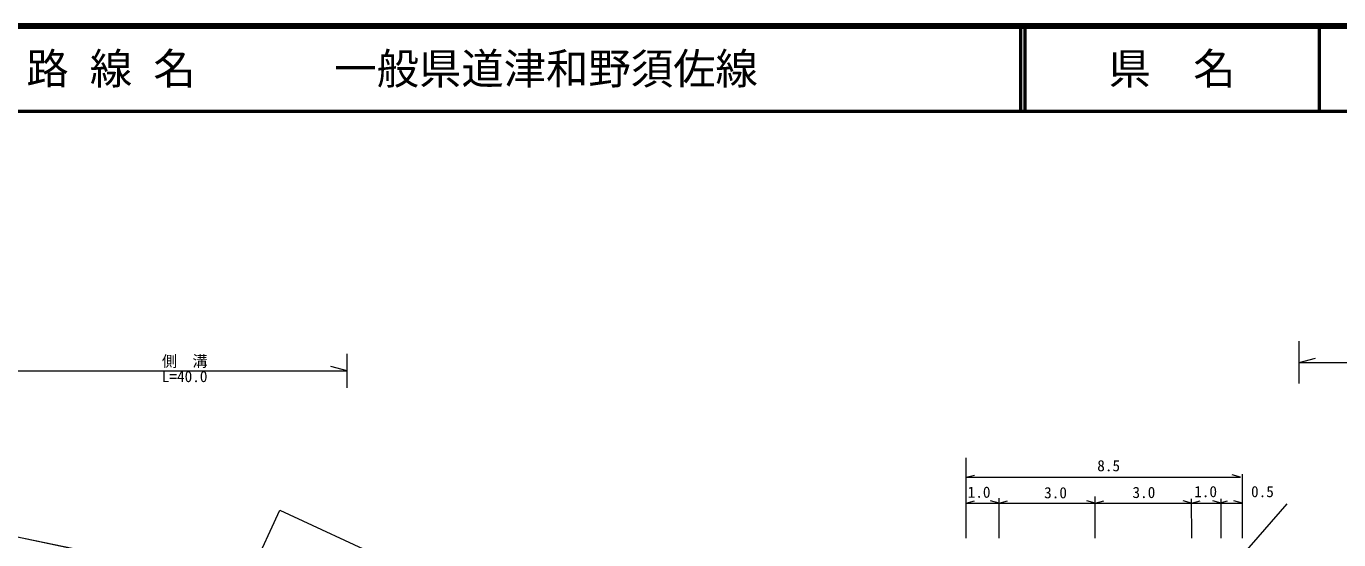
# Model space of a CAD drawing. Units: millimetres, scale not verified. Extents: x 40000 to 680000, y 20000 to 380000.
# Drawn here: x 180370 to 335310, y 319409 to 380000 of the extents above; entities that cross this region are included whole.
import ezdxf
from ezdxf.enums import TextEntityAlignment as Align

# ---------------------------------------------------------------- set-up
doc = ezdxf.new("R2010")
doc.units = ezdxf.units.MM
doc.header["$LTSCALE"] = 1000
for name, color, linetype, lineweight in [('M-BGD-RSTR', 7, 'Continuous', 13), ('M-TTL', 2, 'Continuous', 140), ('M-TTL-LINE', 7, 'Continuous', 50)]:
    doc.layers.add(name, color=color, linetype=linetype, lineweight=lineweight)
doc.layers.add('M-TTL-TXT', color=7, linetype='Continuous')
doc.styles.add('ＭＳ ゴシック', font='')
doc.styles.get('ＭＳ ゴシック').set_extended_font_data('MS Gothic')

msp = doc.modelspace()

# ---------------------------------------------------------------- linework, layer by layer
at = {"layer": 'M-BGD-RSTR'}
for p, q in [((330650, 337830), (330650, 342830)), ((218248, 337330), (218248, 341330)), ((178034, 339330), (218248, 339330)), ((218248, 339330), (216316, 339848)), ((330650, 340330), (332582, 340848)), ((330650, 340330), (384057, 340330)), ((291317, 319585), (291311, 329086)), ((291312, 326778), (292312, 327047)), ((323709, 326799), (322709, 327066)), ((323942, 319604), (323937, 327157)), ((291312, 326778), (323709, 326799)), ((291314, 323721), (292314, 323989)), ((295217, 323723), (294217, 323991)), ((295220, 319588), (295217, 324312)), ((295217, 323723), (296217, 323992)), ((306564, 323731), (305564, 323998)), ((306567, 319595), (306564, 324508)), ((306564, 323731), (307564, 323999)), ((317944, 323738), (316944, 324005)), ((317947, 319602), (317944, 324247)), ((317944, 323738), (318944, 324006)), ((321439, 323740), (320439, 324007)), ((321196, 323738), (322195, 324007)), ((321442, 319604), (321439, 324249)), ((323939, 323740), (322939, 324007)), ((205157, 311727), (210305, 322882)), ((210305, 322882), (222876, 317081)), ((291314, 323721), (295217, 323723)), ((295217, 323723), (306564, 323731)), ((306564, 323731), (317944, 323738)), ((317944, 323738), (321439, 323740)), ((321196, 323738), (323939, 323740)), ((323943, 317605), (329204, 323637)), ((187139, 318062), (179156, 319747))]:
    msp.add_line(p, q, dxfattribs=at)
msp.add_lwpolyline([(179146, 319784), (187126, 318134), (204940, 311503), (218174, 305548), (226387, 299199), (245790, 290074), (248557, 289627), (267861, 279350), (276141, 274961), (277335, 274793), (281503, 274106), (289896, 270384), (297235, 265851), (298453, 265371), (307327, 261916), (312160, 260254), (319945, 258002), (329151, 255793), (332666, 255159), (333961, 254891), (336469, 261895)], dxfattribs=at)
at = {"layer": 'M-TTL'}
msp.add_line((680000, 380000), (40000, 380000), dxfattribs=at)
at = {"layer": 'M-TTL-LINE'}
for p, q in [((297750, 380000), (297750, 370000)), ((298250, 380000), (298250, 370000)), ((333000, 380000), (333000, 370000)), ((40000, 370000), (680000, 370000))]:
    msp.add_line(p, q, dxfattribs=at)

# ---------------------------------------------------------------- texts
at = {"layer": 'M-BGD-RSTR', "style": 'ＭＳ ゴシック'}
for s, p in [('側\u3000溝', (199086, 340483)), ('8.5', (308148, 328149)), ('1.0', (292851, 325026)), ('3.0', (301877, 324961)), ('3.0', (312308, 324993)), ('1.0', (319593, 325091)), ('0.5', (326303, 325091))]:
    msp.add_text(s, height=1320, dxfattribs=at).set_placement(p, align=Align.MIDDLE_CENTER)
msp.add_text('L=40.0', height=1320, dxfattribs=at).set_placement((196372, 339330), align=Align.TOP_LEFT)
at = {"layer": 'M-TTL-TXT', "style": 'ＭＳ ゴシック'}
for s, p in [('路 線 名', (180380, 375000)), ('一般県道津和野須佐線', (216734, 375000))]:
    msp.add_text(s, height=3666, dxfattribs=at).set_placement(p, align=Align.MIDDLE_LEFT)
msp.add_text('県\u3000名', height=3666, dxfattribs=at).set_placement((315625, 375000), align=Align.MIDDLE_CENTER)

doc.saveas('drawing.dxf')
